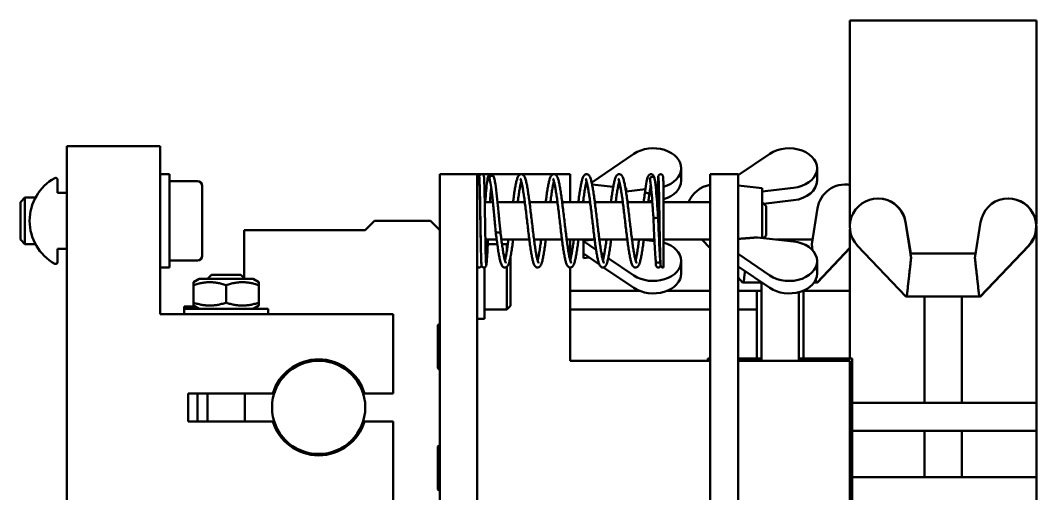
# Model space of a CAD drawing. Header units: millimetres. Extents: x -2685 to 3000, y -4484 to 2121.
# Drawn here: x 1449.9 to 1559.2, y 854.3 to 905.1 of the extents above; entities that cross this region are included whole.
import ezdxf

# ---------------------------------------------------------------- set-up
doc = ezdxf.new("R2010")
doc.units = ezdxf.units.MM
doc.header["$LTSCALE"] = 7.142857
doc.layers.add('Visible (ISO)', color=7, linetype='Continuous', lineweight=50)

msp = doc.modelspace()

# ---------------------------------------------------------------- linework, layer by layer
at = {"layer": 'Visible (ISO)'}
for p, q in [((1538.916, 883.251), (1538.916, 905.061)), ((1538.916, 905.061), (1558.916, 905.061)), ((1558.916, 883.251), (1558.916, 905.061)), ((1454.916, 891.561), (1454.916, 835.561)), ((1464.916, 891.561), (1454.916, 891.561)), ((1464.916, 873.561), (1464.916, 891.561)), ((1515.747, 890.755), (1511.209, 887.68)), ((1530.318, 890.755), (1526.916, 888.45)), ((1464.916, 888.561), (1465.916, 888.561)), ((1465.916, 888.561), (1465.916, 878.561)), ((1494.916, 888.561), (1498.916, 888.561)), ((1494.916, 888.561), (1494.916, 820.061)), ((1498.916, 888.561), (1498.916, 820.061)), ((1498.916, 888.561), (1508.916, 888.561)), ((1508.916, 888.561), (1508.916, 885.561)), ((1520.816, 887.874), (1520.816, 889.209)), ((1523.916, 888.561), (1523.916, 571.561)), ((1523.916, 888.561), (1526.916, 888.561)), ((1526.916, 888.561), (1526.916, 571.561)), ((1535.387, 887.874), (1535.387, 889.209)), ((1453.907, 886.561), (1453.907, 887.983)), ((1468.916, 887.811), (1465.916, 887.811)), ((1469.416, 887.311), (1469.416, 879.811)), ((1510.733, 887.516), (1510.593, 887.531)), ((1513.524, 887.213), (1511.256, 887.459)), ((1514.314, 887.127), (1514.022, 887.158)), ((1514.916, 887.061), (1514.831, 887.07)), ((1518.093, 887.079), (1518.288, 887.101)), ((1518.916, 878.567), (1518.916, 887.144)), ((1529.487, 887.061), (1526.916, 887.341)), ((1529.487, 886.719), (1532.859, 887.101)), ((1538.4, 887.461), (1538.43, 887.461)), ((1449.916, 885.57), (1450.407, 886.061)), ((1450.407, 886.061), (1450.407, 881.061)), ((1451.539, 886.061), (1450.407, 886.061)), ((1454.916, 886.561), (1453.907, 886.561)), ((1514.916, 886.54), (1514.916, 887.061)), ((1514.916, 886.719), (1516.976, 886.953)), ((1517.488, 887.011), (1517.596, 887.023)), ((1529.487, 881.739), (1529.487, 887.061)), ((1449.916, 881.552), (1449.916, 885.57)), ((1499.232, 885.561), (1499.238, 885.561)), ((1499.735, 885.561), (1500.615, 885.561)), ((1501.117, 885.561), (1504.035, 885.561)), ((1504.54, 885.561), (1507.539, 885.561)), ((1508.043, 885.561), (1511.043, 885.561)), ((1510.316, 885.561), (1510.316, 885.834)), ((1511.547, 885.561), (1514.547, 885.561)), ((1515.051, 885.561), (1517.719, 885.561)), ((1516.788, 885.596), (1516.479, 885.561)), ((1517.708, 885.701), (1517.3, 885.654)), ((1518.274, 885.765), (1518.205, 885.757)), ((1518.219, 885.561), (1518.452, 885.561)), ((1518.916, 885.561), (1523.916, 885.561)), ((1529.916, 885.132), (1529.487, 885.561)), ((1532.859, 885.766), (1529.646, 885.402)), ((1529.916, 885.132), (1529.916, 881.991)), ((1534.823, 881.079), (1535.437, 884.933)), ((1541.932, 885.961), (1541.902, 885.961)), ((1555.9, 885.961), (1555.93, 885.961)), ((1487.916, 883.561), (1486.916, 882.561)), ((1493.916, 883.561), (1487.916, 883.561)), ((1494.916, 882.561), (1493.916, 883.561)), ((1545.478, 879.579), (1544.864, 883.433)), ((1544.894, 883.433), (1545.432, 880.061)), ((1552.323, 879.579), (1552.937, 883.433)), ((1486.916, 882.561), (1473.916, 882.561)), ((1473.916, 882.561), (1473.916, 877.405)), ((1529.004, 881.793), (1532.859, 881.356)), ((1529.916, 881.991), (1529.646, 881.72)), ((1538.916, 868.811), (1538.916, 882.672)), ((1558.916, 864.061), (1558.916, 882.672)), ((1449.916, 881.552), (1450.407, 881.061)), ((1451.539, 881.061), (1450.407, 881.061)), ((1453.907, 880.561), (1454.916, 880.561)), ((1453.907, 879.139), (1453.907, 880.561)), ((1499.302, 881.561), (1499.307, 881.561)), ((1499.805, 881.561), (1501.016, 881.561)), ((1501.083, 881.061), (1500.068, 881.061)), ((1501.521, 881.561), (1504.52, 881.561)), ((1502.116, 881.061), (1501.588, 881.061)), ((1502.116, 881.061), (1502.116, 880.382)), ((1502.204, 880.973), (1502.116, 881.061)), ((1505.024, 881.561), (1508.024, 881.561)), ((1508.528, 881.561), (1511.528, 881.561)), ((1508.916, 881.561), (1508.916, 879.338)), ((1510.316, 881.464), (1510.316, 881.561)), ((1510.316, 881.383), (1510.316, 881.464)), ((1510.316, 880.048), (1510.316, 881.383)), ((1511.681, 880.457), (1510.316, 881.383)), ((1512.032, 881.561), (1515.031, 881.561)), ((1515.535, 881.561), (1517.937, 881.561)), ((1516.798, 881.525), (1517.945, 881.395)), ((1518.436, 881.561), (1518.522, 881.561)), ((1518.916, 881.561), (1523.916, 881.561)), ((1523.021, 881.561), (1523.916, 880.621)), ((1534.9, 881.561), (1531.05, 881.561)), ((1538.916, 880.653), (1535.4, 876.961)), ((1535.431, 876.961), (1538.916, 880.621)), ((1539.729, 880.892), (1544.901, 875.461)), ((1558.072, 880.892), (1552.9, 875.461)), ((1552.931, 875.461), (1558.102, 880.892)), ((1502.516, 874.461), (1502.516, 879.764)), ((1510.316, 879.561), (1510.316, 880.048)), ((1510.316, 880.048), (1512.033, 878.884)), ((1510.935, 879.628), (1510.316, 879.561)), ((1512.54, 879.876), (1512.251, 880.071)), ((1515.747, 877.703), (1512.989, 879.572)), ((1530.318, 877.703), (1526.916, 880.008)), ((1552.4, 880.061), (1545.416, 880.061)), ((1545.416, 880.061), (1545.416, 880.06)), ((1464.916, 878.561), (1465.916, 878.561)), ((1468.916, 879.311), (1465.916, 879.311)), ((1499.716, 878.571), (1499.716, 873.061)), ((1502.116, 878.641), (1502.116, 874.061)), ((1508.916, 878.562), (1508.916, 868.561)), ((1512.493, 878.572), (1515.747, 876.367)), ((1520.816, 879.248), (1520.816, 877.913)), ((1526.916, 878.673), (1530.318, 876.367)), ((1535.387, 879.248), (1535.387, 877.913)), ((1469.089, 877.332), (1468.489, 876.985)), ((1474.889, 877.332), (1469.089, 877.332)), ((1470.419, 877.761), (1469.989, 877.332)), ((1470.419, 877.761), (1473.56, 877.761)), ((1473.56, 877.761), (1473.989, 877.332)), ((1474.889, 877.332), (1475.489, 876.985)), ((1526.916, 877.471), (1527.401, 876.961)), ((1468.489, 876.673), (1468.489, 876.985)), ((1468.489, 874.791), (1468.489, 876.673)), ((1471.989, 874.791), (1471.989, 876.673)), ((1475.489, 876.985), (1475.489, 876.673)), ((1475.489, 874.791), (1475.489, 876.673)), ((1527.401, 876.961), (1527.516, 876.961)), ((1529.441, 876.961), (1527.516, 876.961)), ((1529.416, 868.561), (1529.416, 876.961)), ((1535.286, 876.961), (1535.072, 876.961)), ((1535.4, 876.961), (1535.286, 876.961)), ((1535.431, 876.961), (1535.4, 876.961)), ((1516.324, 876.061), (1508.916, 876.061)), ((1523.916, 876.061), (1519.308, 876.061)), ((1528.916, 876.061), (1526.916, 876.061)), ((1528.916, 874.061), (1528.916, 876.061)), ((1528.916, 876.061), (1529.416, 876.061)), ((1533.416, 868.561), (1533.416, 875.908)), ((1533.878, 876.061), (1533.916, 876.061)), ((1533.916, 876.061), (1533.916, 868.811)), ((1533.916, 876.061), (1538.916, 876.061)), ((1544.901, 875.461), (1545.016, 875.461)), ((1552.786, 875.461), (1545.016, 875.461)), ((1546.916, 864.061), (1546.916, 875.461)), ((1550.916, 864.061), (1550.916, 875.461)), ((1552.9, 875.461), (1552.786, 875.461)), ((1552.931, 875.461), (1552.9, 875.461)), ((1467.489, 874.361), (1468.692, 874.361)), ((1467.489, 874.132), (1467.489, 874.361)), ((1476.489, 874.132), (1467.489, 874.132)), ((1467.489, 874.132), (1467.489, 873.561)), ((1468.489, 874.478), (1468.489, 874.791)), ((1468.489, 874.478), (1468.489, 874.361)), ((1469.089, 874.132), (1468.489, 874.478)), ((1474.889, 874.132), (1475.489, 874.478)), ((1475.489, 874.791), (1475.489, 874.478)), ((1476.489, 874.132), (1476.489, 873.561)), ((1502.116, 874.061), (1499.716, 874.061)), ((1502.516, 874.461), (1502.116, 874.061)), ((1508.916, 874.061), (1523.916, 874.061)), ((1526.916, 874.061), (1528.916, 874.061)), ((1528.916, 868.811), (1528.916, 874.061)), ((1489.916, 873.561), (1464.916, 873.561)), ((1489.916, 865.061), (1489.916, 873.561)), ((1498.916, 873.061), (1499.716, 873.061)), ((1494.716, 872.361), (1494.916, 872.561)), ((1494.716, 872.361), (1494.716, 867.761)), ((1508.916, 868.561), (1523.916, 868.561)), ((1523.666, 868.561), (1523.666, 868.811)), ((1523.666, 868.811), (1523.916, 868.811)), ((1526.916, 868.811), (1528.916, 868.811)), ((1526.916, 868.561), (1538.916, 868.561)), ((1529.416, 868.811), (1528.916, 868.811)), ((1533.916, 868.811), (1533.416, 868.811)), ((1533.916, 868.811), (1538.916, 868.811)), ((1538.916, 868.811), (1539.166, 868.811)), ((1538.916, 868.561), (1538.916, 848.561)), ((1539.166, 864.061), (1539.166, 868.811)), ((1494.916, 867.561), (1494.716, 867.761)), ((1467.916, 865.061), (1476.989, 865.061)), ((1467.916, 862.061), (1467.916, 865.061)), ((1468.916, 865.061), (1468.916, 862.061)), ((1469.989, 862.061), (1469.989, 865.061)), ((1473.989, 862.061), (1473.989, 865.061)), ((1486.843, 865.061), (1489.916, 865.061)), ((1539.166, 864.061), (1539.166, 861.061)), ((1539.166, 864.061), (1558.916, 864.061)), ((1558.916, 864.061), (1558.916, 861.061)), ((1476.989, 862.061), (1467.916, 862.061)), ((1489.916, 862.061), (1486.843, 862.061)), ((1489.916, 853.561), (1489.916, 862.061)), ((1539.166, 861.061), (1539.166, 856.061)), ((1539.166, 861.061), (1558.916, 861.061)), ((1546.916, 856.061), (1546.916, 861.061)), ((1550.916, 856.061), (1550.916, 861.061)), ((1558.916, 861.061), (1558.916, 856.061)), ((1494.716, 859.361), (1494.916, 859.561)), ((1494.716, 854.761), (1494.716, 859.361)), ((1539.166, 856.061), (1539.166, 853.061)), ((1539.166, 856.061), (1558.916, 856.061)), ((1558.916, 856.061), (1558.916, 853.061)), ((1494.916, 854.561), (1494.716, 854.761))]:
    msp.add_line(p, q, dxfattribs=at)
msp.add_circle((1481.916, 863.561), 5, dxfattribs=at)
for centre, radius, start, end in [((1456.167, 883.561), 5.26, 119.09167, 240.90833), ((1453.707, 887.983), 0.2, 0, 119.09167), ((1468.916, 887.311), 0.5, 0, 90), ((1468.916, 879.811), 0.5, 270, 0), ((1453.707, 879.139), 0.2, 240.90833, 0), ((1481.916, 863.561), 5.15, 16.93353, 163.06647), ((1481.916, 863.561), 5.15, 196.93353, 343.06647)]:
    msp.add_arc(centre, radius, start, end, dxfattribs=at)
for centre, major_axis, ratio, start_param, end_param in [((1517.816, 889.209), (3, 0), 0.7115042, 5.0870746, 8.6149944), ((1532.387, 889.209), (3, 0), 0.7115042, 4.8704206, 8.6149944), ((1500.48, 888.158), (-0.227, -0.106), 0.9610848, 4.2916602, 6.199943), ((1500.48, 888.158), (0.227, 0.106), 0.9610848, 6.2028652, 7.4332528), ((1517.712, 888.054), (-0.235, -0.085), 0.9394826, 4.384619, 6.1470024), ((1517.712, 888.054), (0.235, 0.085), 0.9394826, 6.1497925, 7.5262117), ((1517.816, 889.209), (3, 0), 0.7115042, 4.8704206, 4.8752767), ((1517.816, 887.874), (3, 0), 0.7115042, 5.0878107, 6.2831853), ((1524.402, 884.461), (0, 3), 0.9998704, 0.1626076, 1.1953727), ((1532.387, 887.874), (3, 0), 0.7115042, 4.8704206, 6.2831853), ((1538.4, 884.461), (0, 3), 0.9998704, 6.1102349, 7.6959501), ((1538.43, 884.461), (0, 3), 0.9998704, 6.1205778, 6.2831853), ((1517.196, 886.704), (-0.247, 0.039), 0.657148, 0.0215409, 1.673326), ((1517.196, 886.704), (0.247, -0.039), 0.657148, 4.8149187, 6.3049086), ((1541.902, 882.961), (0, 3), 0.9998704, 4.8704206, 8.6149944), ((1555.9, 882.961), (0, 3), 0.9998704, 3.9513762, 7.6959501), ((1541.932, 882.961), (0, 3), 0.9998704, 4.8704206, 6.2831853), ((1555.93, 882.961), (0, 3), 0.9998704, 3.9513762, 6.2831853), ((1518.088, 883.857), (-0.248, -0.029), 0.0619009, 4.7051079, 6.2785261), ((1518.088, 883.857), (0.248, 0.029), 0.0619009, 6.2785274, 7.8467006), ((1501.168, 882.363), (-0.248, -0.03), 0.250442, 6.276756, 7.8236079), ((1501.168, 882.363), (0.248, 0.03), 0.250442, 4.6820152, 6.27674), ((1517.816, 879.248), (3, 0), 0.7115042, 3.9513762, 7.47856), ((1532.387, 879.248), (3, 0), 0.7115042, 3.9513762, 7.6959501), ((1556.424, 810.98), (-11.007, 69.082), 0.0018297, 0.0067081, 0.1179878), ((1499.667, 878.965), (0.227, -0.106), 0.9610848, 0.3549002, 1.0494031), ((1518.322, 879.295), (-0.242, -0.065), 0.8921057, 6.1355578, 7.6200593), ((1518.322, 879.295), (0.242, 0.065), 0.8921057, 4.4784667, 6.1342022), ((1517.816, 877.913), (3, 0), 0.7115042, 3.9513762, 6.2831853), ((1532.387, 877.913), (3, 0), 0.7115042, 3.9513762, 6.2831853)]:
    msp.add_ellipse(centre, major_axis=major_axis, ratio=ratio, start_param=start_param, end_param=end_param, dxfattribs=at)
for points, knots in [([(1498.916, 888.56), (1498.944, 888.557), (1498.972, 888.55), (1499.021, 888.527), (1499.044, 888.511), (1499.079, 888.478), (1499.093, 888.461), (1499.113, 888.431), (1499.119, 888.418), (1499.129, 888.395), (1499.132, 888.386), (1499.139, 888.363), (1499.141, 888.353), (1499.148, 888.316), (1499.151, 888.295), (1499.161, 888.186), (1499.168, 888.064), (1499.185, 887.654), (1499.194, 887.318), (1499.213, 886.555), (1499.221, 886.131), (1499.238, 885.222), (1499.247, 884.726), (1499.264, 883.725), (1499.273, 883.207), (1499.282, 882.656), (1499.283, 882.601), (1499.284, 882.519), (1499.285, 882.492), (1499.287, 882.384), (1499.288, 882.303), (1499.294, 881.981), (1499.298, 881.744), (1499.311, 881.056), (1499.32, 880.626), (1499.337, 879.899), (1499.345, 879.591), (1499.362, 879.129), (1499.371, 878.964), (1499.38, 878.886), (1499.381, 878.877), (1499.381, 878.877)], [0, 0, 0, 0, 0.0089109, 0.0089109, 0.0175675, 0.0175675, 0.0258265, 0.0258265, 0.0331462, 0.0331462, 0.0414979, 0.0414979, 0.0560442, 0.0560442, 0.0967845, 0.0967845, 0.2197412, 0.2197412, 0.3900808, 0.3900808, 0.5425066, 0.5425066, 0.6942991, 0.6942991, 0.8458284, 0.8458284, 0.8625586, 0.8625586, 0.8709323, 0.8709323, 0.8960613, 0.8960613, 0.9716621, 0.9716621, 1.1249063, 1.1249063, 1.2758505, 1.2758505, 1.426063, 1.426063, 1.4578538, 1.4578538, 1.4578538, 1.4578538]), ([(1499.144, 888.338), (1499.145, 888.348), (1499.148, 888.358), (1499.155, 888.384), (1499.16, 888.402), (1499.18, 888.439), (1499.188, 888.452), (1499.21, 888.48), (1499.225, 888.495), (1499.261, 888.523), (1499.281, 888.535), (1499.328, 888.553), (1499.355, 888.559), (1499.41, 888.562), (1499.438, 888.559), (1499.49, 888.544), (1499.515, 888.532), (1499.558, 888.503), (1499.577, 888.485), (1499.603, 888.452), (1499.613, 888.436), (1499.626, 888.411), (1499.63, 888.4), (1499.638, 888.379), (1499.64, 888.369), (1499.647, 888.342), (1499.649, 888.329), (1499.657, 888.275), (1499.661, 888.229), (1499.671, 888.073), (1499.677, 887.945), (1499.692, 887.535), (1499.701, 887.203), (1499.718, 886.442), (1499.727, 886.009), (1499.744, 885.087), (1499.753, 884.587), (1499.77, 883.583), (1499.778, 883.065), (1499.788, 882.511), (1499.789, 882.452), (1499.79, 882.392)], [1.32465071, 1.32465071, 1.32465071, 1.32465071, 1.33948716, 1.33948716, 1.35419601, 1.35419601, 1.36065275, 1.36065275, 1.36812349, 1.36812349, 1.37576212, 1.37576212, 1.38424889, 1.38424889, 1.39293802, 1.39293802, 1.40162894, 1.40162894, 1.41017987, 1.41017987, 1.41789672, 1.41789672, 1.42532926, 1.42532926, 1.43598191, 1.43598191, 1.45905791, 1.45905791, 1.52825633, 1.52825633, 1.63253978, 1.63253978, 1.79264942, 1.79264942, 1.94511817, 1.94511817, 2.09686887, 2.09686887, 2.2483829, 2.2483829, 2.26683156, 2.26683156, 2.26683156, 2.26683156]), ([(1499.294, 882.335), (1499.285, 882.832), (1499.276, 883.357), (1499.259, 884.373), (1499.25, 884.877), (1499.233, 885.811), (1499.225, 886.253), (1499.208, 887.02), (1499.199, 887.354), (1499.182, 887.874), (1499.173, 888.067), (1499.162, 888.214), (1499.158, 888.246), (1499.158, 888.246)], [0, 0, 0, 0, 0.15420045, 0.15420045, 0.30554281, 0.30554281, 0.45684444, 0.45684444, 0.6079281, 0.6079281, 0.75839753, 0.75839753, 0.82036489, 0.82036489, 0.82036489, 0.82036489]), ([(1499.786, 885.561), (1499.803, 885.784), (1499.819, 885.999), (1499.87, 886.626), (1499.904, 887.01), (1499.973, 887.645), (1500.008, 887.901), (1500.065, 888.186), (1500.084, 888.265), (1500.131, 888.38), (1500.148, 888.422), (1500.214, 888.492), (1500.239, 888.512), (1500.292, 888.541), (1500.317, 888.55), (1500.388, 888.565), (1500.436, 888.562), (1500.516, 888.538), (1500.548, 888.519), (1500.6, 888.477), (1500.619, 888.454), (1500.658, 888.398), (1500.672, 888.368), (1500.697, 888.305), (1500.708, 888.272), (1500.718, 888.236)], [0.08202196, 0.08202196, 0.08202196, 0.08202196, 0.15517564, 0.15517564, 0.30792836, 0.30792836, 0.46233627, 0.46233627, 0.54639493, 0.54639493, 0.59487355, 0.59487355, 0.61394465, 0.61394465, 0.62686812, 0.62686812, 0.64799451, 0.64799451, 0.66712389, 0.66712389, 0.68913968, 0.68913968, 0.72462374, 0.72462374, 0.76210716, 0.76210716, 0.76210716, 0.76210716]), ([(1500.239, 888.091), (1500.229, 888.13), (1500.219, 888.156), (1500.218, 888.156), (1500.218, 888.156), (1500.218, 888.156)], [0, 0, 0, 0, 0.055883749, 0.055883749, 0.056682329, 0.056682329, 0.056682329, 0.056682329]), ([(1500.714, 888.245), (1500.76, 888.121), (1500.798, 887.962), (1500.895, 887.448), (1500.954, 887.028), (1501.06, 886.128), (1501.108, 885.659), (1501.204, 884.684), (1501.252, 884.167), (1501.338, 883.232), (1501.377, 882.804), (1501.416, 882.393)], [0, 0, 0, 0, 0.12241685, 0.12241685, 0.31017051, 0.31017051, 0.46742557, 0.46742557, 0.62149276, 0.62149276, 0.74923484, 0.74923484, 0.74923484, 0.74923484]), ([(1502.768, 885.561), (1502.792, 885.75), (1502.817, 885.932), (1502.872, 886.328), (1502.902, 886.537), (1502.963, 886.93), (1502.994, 887.113), (1503.057, 887.451), (1503.089, 887.605), (1503.154, 887.884), (1503.189, 888.007), (1503.267, 888.235), (1503.307, 888.332), (1503.404, 888.449), (1503.429, 888.475), (1503.497, 888.523), (1503.539, 888.544), (1503.656, 888.569), (1503.733, 888.557), (1503.855, 888.501), (1503.897, 888.459), (1503.975, 888.362), (1504.005, 888.304), (1504.061, 888.176), (1504.086, 888.108), (1504.148, 887.905), (1504.185, 887.757), (1504.254, 887.434), (1504.287, 887.264), (1504.35, 886.896), (1504.381, 886.7), (1504.443, 886.284), (1504.473, 886.064), (1504.534, 885.607), (1504.564, 885.37), (1504.625, 884.883), (1504.655, 884.633), (1504.715, 884.128), (1504.745, 883.872), (1504.805, 883.362), (1504.835, 883.107), (1504.895, 882.604), (1504.924, 882.356), (1504.984, 881.873), (1505.014, 881.639), (1505.073, 881.19), (1505.103, 880.976), (1505.161, 880.573), (1505.191, 880.384), (1505.249, 880.038), (1505.278, 879.88), (1505.334, 879.602), (1505.362, 879.48), (1505.414, 879.28), (1505.439, 879.199), (1505.482, 879.085), (1505.501, 879.047), (1505.516, 879.022), (1505.519, 879.019), (1505.519, 879.019)], [3.3138744, 3.3138744, 3.3138744, 3.3138744, 3.4441277, 3.4441277, 3.6068993, 3.6068993, 3.7709729, 3.7709729, 3.937805, 3.937805, 4.1119417, 4.1119417, 4.3147611, 4.3147611, 4.3747444, 4.3747444, 4.4328417, 4.4328417, 4.5119471, 4.5119471, 4.6034187, 4.6034187, 4.7285556, 4.7285556, 4.8464111, 4.8464111, 5.0375312, 5.0375312, 5.2080804, 5.2080804, 5.373558, 5.373558, 5.5370033, 5.5370033, 5.6994353, 5.6994353, 5.8612752, 5.8612752, 6.0227119, 6.0227119, 6.1838216, 6.1838216, 6.3446074, 6.3446074, 6.505003, 6.505003, 6.6648418, 6.6648418, 6.8237696, 6.8237696, 6.9810174, 6.9810174, 7.1347836, 7.1347836, 7.2804754, 7.2804754, 7.4065441, 7.4065441, 7.4583625, 7.4583625, 7.4583625, 7.4583625]), ([(1506.272, 885.561), (1506.289, 885.691), (1506.305, 885.818), (1506.353, 886.167), (1506.383, 886.382), (1506.444, 886.787), (1506.475, 886.977), (1506.537, 887.329), (1506.568, 887.491), (1506.633, 887.785), (1506.666, 887.915), (1506.74, 888.153), (1506.778, 888.255), (1506.862, 888.397), (1506.897, 888.447), (1506.992, 888.518), (1507.035, 888.541), (1507.154, 888.569), (1507.232, 888.559), (1507.355, 888.503), (1507.398, 888.462), (1507.475, 888.368), (1507.505, 888.312), (1507.561, 888.187), (1507.586, 888.118), (1507.649, 887.916), (1507.686, 887.768), (1507.756, 887.446), (1507.788, 887.276), (1507.852, 886.909), (1507.883, 886.714), (1507.944, 886.299), (1507.975, 886.08), (1508.036, 885.624), (1508.066, 885.387), (1508.126, 884.9), (1508.156, 884.651), (1508.217, 884.146), (1508.247, 883.89), (1508.307, 883.379), (1508.337, 883.124), (1508.396, 882.621), (1508.426, 882.373), (1508.486, 881.89), (1508.515, 881.655), (1508.575, 881.206), (1508.604, 880.991), (1508.663, 880.586), (1508.692, 880.397), (1508.751, 880.049), (1508.779, 879.891), (1508.836, 879.611), (1508.864, 879.488), (1508.916, 879.286), (1508.941, 879.204), (1508.984, 879.088), (1509.003, 879.049), (1509.019, 879.023), (1509.023, 879.019), (1509.023, 879.019)], [9.5970602, 9.5970602, 9.5970602, 9.5970602, 9.6868894, 9.6868894, 9.8494446, 9.8494446, 10.0131081, 10.0131081, 10.1790204, 10.1790204, 10.3505088, 10.3505088, 10.5413651, 10.5413651, 10.6522066, 10.6522066, 10.7138313, 10.7138313, 10.7934775, 10.7934775, 10.8839441, 10.8839441, 11.0048076, 11.0048076, 11.1243382, 11.1243382, 11.316634, 11.316634, 11.4873815, 11.4873815, 11.6529288, 11.6529288, 11.8164061, 11.8164061, 11.9788555, 11.9788555, 12.1407065, 12.1407065, 12.3021514, 12.3021514, 12.4632684, 12.4632684, 12.6240622, 12.6240622, 12.7844683, 12.7844683, 12.944323, 12.944323, 13.1032783, 13.1032783, 13.2605796, 13.2605796, 13.4144623, 13.4144623, 13.560435, 13.560435, 13.6871672, 13.6871672, 13.7415479, 13.7415479, 13.7415479, 13.7415479]), ([(1509.776, 885.561), (1509.792, 885.689), (1509.809, 885.814), (1509.855, 886.161), (1509.886, 886.376), (1509.947, 886.781), (1509.978, 886.972), (1510.04, 887.325), (1510.071, 887.487), (1510.136, 887.781), (1510.169, 887.912), (1510.242, 888.15), (1510.281, 888.252), (1510.365, 888.395), (1510.4, 888.445), (1510.494, 888.517), (1510.538, 888.541), (1510.657, 888.569), (1510.735, 888.559), (1510.858, 888.503), (1510.901, 888.462), (1510.978, 888.368), (1511.008, 888.312), (1511.064, 888.188), (1511.089, 888.119), (1511.153, 887.917), (1511.19, 887.769), (1511.259, 887.447), (1511.292, 887.277), (1511.355, 886.911), (1511.386, 886.715), (1511.448, 886.3), (1511.478, 886.081), (1511.539, 885.625), (1511.569, 885.388), (1511.63, 884.902), (1511.66, 884.652), (1511.72, 884.147), (1511.75, 883.892), (1511.81, 883.381), (1511.84, 883.126), (1511.9, 882.623), (1511.93, 882.374), (1511.989, 881.891), (1512.019, 881.657), (1512.078, 881.207), (1512.108, 880.992), (1512.167, 880.587), (1512.196, 880.398), (1512.254, 880.05), (1512.283, 879.892), (1512.339, 879.612), (1512.367, 879.489), (1512.42, 879.287), (1512.445, 879.205), (1512.488, 879.089), (1512.507, 879.05), (1512.523, 879.023), (1512.527, 879.019), (1512.527, 879.019)], [15.8802455, 15.8802455, 15.8802455, 15.8802455, 15.9685384, 15.9685384, 16.131086, 16.131086, 16.2947352, 16.2947352, 16.4606165, 16.4606165, 16.6320191, 16.6320191, 16.8225169, 16.8225169, 16.9347968, 16.9347968, 16.9968113, 16.9968113, 17.0765107, 17.0765107, 17.1668871, 17.1668871, 17.2873681, 17.2873681, 17.4070435, 17.4070435, 17.5994495, 17.5994495, 17.7702153, 17.7702153, 17.9357689, 17.9357689, 18.0992492, 18.0992492, 18.2617002, 18.2617002, 18.4235521, 18.4235521, 18.5849978, 18.5849978, 18.7461154, 18.7461154, 18.90691, 18.90691, 19.067317, 19.067317, 19.2271731, 19.2271731, 19.3861309, 19.3861309, 19.543437, 19.543437, 19.6973301, 19.6973301, 19.8433279, 19.8433279, 19.9701196, 19.9701196, 20.0247332, 20.0247332, 20.0247332, 20.0247332]), ([(1513.279, 885.561), (1513.296, 885.689), (1513.312, 885.814), (1513.359, 886.161), (1513.39, 886.375), (1513.451, 886.781), (1513.481, 886.971), (1513.544, 887.324), (1513.575, 887.486), (1513.64, 887.78), (1513.673, 887.911), (1513.746, 888.15), (1513.785, 888.252), (1513.868, 888.394), (1513.903, 888.445), (1513.998, 888.517), (1514.042, 888.541), (1514.161, 888.569), (1514.239, 888.559), (1514.362, 888.503), (1514.405, 888.462), (1514.482, 888.368), (1514.512, 888.312), (1514.568, 888.188), (1514.593, 888.119), (1514.656, 887.917), (1514.694, 887.769), (1514.763, 887.447), (1514.795, 887.277), (1514.859, 886.911), (1514.89, 886.715), (1514.952, 886.3), (1514.982, 886.081), (1515.043, 885.625), (1515.073, 885.388), (1515.134, 884.902), (1515.164, 884.652), (1515.224, 884.148), (1515.254, 883.892), (1515.314, 883.381), (1515.344, 883.126), (1515.404, 882.623), (1515.433, 882.374), (1515.493, 881.892), (1515.523, 881.657), (1515.582, 881.207), (1515.612, 880.992), (1515.67, 880.588), (1515.7, 880.398), (1515.758, 880.05), (1515.787, 879.892), (1515.843, 879.612), (1515.871, 879.489), (1515.924, 879.287), (1515.949, 879.205), (1515.992, 879.089), (1516.011, 879.05), (1516.027, 879.023), (1516.03, 879.019), (1516.03, 879.019)], [22.1634308, 22.1634308, 22.1634308, 22.1634308, 22.2515839, 22.2515839, 22.4141308, 22.4141308, 22.5777787, 22.5777787, 22.7436572, 22.7436572, 22.915052, 22.915052, 23.1055175, 23.1055175, 23.2179242, 23.2179242, 23.2799768, 23.2799768, 23.3596814, 23.3596814, 23.4500491, 23.4500491, 23.5704935, 23.5704935, 23.6901827, 23.6901827, 23.8825994, 23.8825994, 24.0533668, 24.0533668, 24.2189211, 24.2189211, 24.3824017, 24.3824017, 24.5448528, 24.5448528, 24.7067048, 24.7067048, 24.8681506, 24.8681506, 25.0292682, 25.0292682, 25.1900629, 25.1900629, 25.35047, 25.35047, 25.5103263, 25.5103263, 25.6692843, 25.6692843, 25.8265909, 25.8265909, 25.9804849, 25.9804849, 26.1264852, 26.1264852, 26.2532826, 26.2532826, 26.3079185, 26.3079185, 26.3079185, 26.3079185]), ([(1516.949, 886.739), (1516.997, 887.134), (1517.046, 887.475), (1517.146, 888.006), (1517.189, 888.193), (1517.283, 888.382), (1517.307, 888.425), (1517.375, 888.492), (1517.406, 888.517), (1517.478, 888.549), (1517.514, 888.559), (1517.607, 888.564), (1517.664, 888.549), (1517.748, 888.504), (1517.778, 888.477), (1517.837, 888.409), (1517.859, 888.369), (1517.908, 888.267), (1517.93, 888.202), (1517.952, 888.125)], [0, 0, 0, 0, 0.15830406, 0.15830406, 0.31638764, 0.31638764, 0.36380872, 0.36380872, 0.39081074, 0.39081074, 0.41105193, 0.41105193, 0.44145561, 0.44145561, 0.47035216, 0.47035216, 0.51552406, 0.51552406, 0.58024703, 0.58024703, 0.58024703, 0.58024703]), ([(1518.27, 885.561), (1518.27, 885.571), (1518.27, 885.581), (1518.279, 886.047), (1518.288, 886.474), (1518.305, 887.207), (1518.313, 887.522), (1518.33, 888.002), (1518.339, 888.169), (1518.351, 888.296), (1518.354, 888.317), (1518.361, 888.355), (1518.364, 888.366), (1518.372, 888.392), (1518.376, 888.404), (1518.388, 888.428), (1518.394, 888.439), (1518.413, 888.467), (1518.427, 888.484), (1518.461, 888.513), (1518.481, 888.527), (1518.526, 888.548), (1518.552, 888.556), (1518.605, 888.563), (1518.633, 888.562), (1518.687, 888.55), (1518.713, 888.54), (1518.759, 888.513), (1518.779, 888.496), (1518.81, 888.463), (1518.821, 888.446), (1518.836, 888.418), (1518.842, 888.407), (1518.85, 888.385), (1518.853, 888.375), (1518.859, 888.35), (1518.861, 888.339), (1518.869, 888.292), (1518.872, 888.258), (1518.886, 888.072), (1518.896, 887.831), (1518.909, 887.391), (1518.913, 887.272), (1518.916, 887.144)], [0.60346849, 0.60346849, 0.60346849, 0.60346849, 0.60665724, 0.60665724, 0.75818026, 0.75818026, 0.90995038, 0.90995038, 1.06250783, 1.06250783, 1.1034786, 1.1034786, 1.11886231, 1.11886231, 1.1277932, 1.1277932, 1.13394156, 1.13394156, 1.14182176, 1.14182176, 1.14946232, 1.14946232, 1.15779817, 1.15779817, 1.1664758, 1.1664758, 1.17516946, 1.17516946, 1.18378945, 1.18378945, 1.19175175, 1.19175175, 1.19938339, 1.19938339, 1.2089502, 1.2089502, 1.22825919, 1.22825919, 1.28610399, 1.28610399, 1.46229464, 1.46229464, 1.52052204, 1.52052204, 1.52052204, 1.52052204]), ([(1518.916, 878.567), (1518.888, 878.561), (1518.859, 878.56), (1518.804, 878.566), (1518.777, 878.574), (1518.729, 878.598), (1518.707, 878.614), (1518.672, 878.647), (1518.658, 878.665), (1518.64, 878.694), (1518.634, 878.706), (1518.624, 878.729), (1518.621, 878.738), (1518.614, 878.761), (1518.612, 878.772), (1518.605, 878.81), (1518.602, 878.834), (1518.591, 878.954), (1518.584, 879.095), (1518.567, 879.54), (1518.557, 879.881), (1518.539, 880.653), (1518.53, 881.084), (1518.513, 882.002), (1518.505, 882.501), (1518.488, 883.504), (1518.479, 884.022), (1518.462, 885.011), (1518.453, 885.494), (1518.436, 886.368), (1518.428, 886.768), (1518.411, 887.437), (1518.402, 887.714), (1518.39, 888.008), (1518.386, 888.087), (1518.379, 888.189), (1518.376, 888.223), (1518.373, 888.243), (1518.372, 888.246), (1518.372, 888.246)], [0, 0, 0, 0, 0.0089254, 0.0089254, 0.0176065, 0.0176065, 0.0262694, 0.0262694, 0.0344822, 0.0344822, 0.0417806, 0.0417806, 0.0502918, 0.0502918, 0.065425, 0.065425, 0.1093418, 0.1093418, 0.2420798, 0.2420798, 0.4091022, 0.4091022, 0.5614288, 0.5614288, 0.7131939, 0.7131939, 0.8647115, 0.8647115, 1.0160896, 1.0160896, 1.1673141, 1.1673141, 1.3182243, 1.3182243, 1.3922333, 1.3922333, 1.4486375, 1.4486375, 1.4662533, 1.4662533, 1.4662533, 1.4662533]), ([(1500.92, 882.334), (1500.872, 882.835), (1500.824, 883.364), (1500.729, 884.386), (1500.682, 884.892), (1500.589, 885.826), (1500.542, 886.266), (1500.449, 887.023), (1500.402, 887.351), (1500.318, 887.819), (1500.277, 887.985), (1500.246, 888.071)], [0, 0, 0, 0, 0.15596703, 0.15596703, 0.30871338, 0.30871338, 0.46079274, 0.46079274, 0.61169626, 0.61169626, 0.74312449, 0.74312449, 0.74312449, 0.74312449]), ([(1500.425, 887.177), (1500.402, 886.96), (1500.38, 886.714), (1500.334, 886.175), (1500.31, 885.876), (1500.287, 885.561)], [0.4595792, 0.4595792, 0.4595792, 0.4595792, 0.56105803, 0.56105803, 0.66500315, 0.66500315, 0.66500315, 0.66500315]), ([(1503.272, 885.561), (1503.277, 885.6), (1503.283, 885.639), (1503.317, 885.902), (1503.347, 886.118), (1503.406, 886.523), (1503.435, 886.713), (1503.493, 887.062), (1503.522, 887.221), (1503.578, 887.503), (1503.606, 887.626), (1503.64, 887.758), (1503.647, 887.784), (1503.654, 887.808)], [3.3287717, 3.3287717, 3.3287717, 3.3287717, 3.35615826, 3.35615826, 3.51602798, 3.51602798, 3.6750091, 3.6750091, 3.83236034, 3.83236034, 3.98635148, 3.98635148, 4.02578584, 4.02578584, 4.02578584, 4.02578584]), ([(1503.541, 888.104), (1503.54, 888.104), (1503.554, 888.085), (1503.584, 888.02), (1503.602, 887.976), (1503.642, 887.853), (1503.666, 887.769), (1503.716, 887.564), (1503.743, 887.44), (1503.798, 887.157), (1503.826, 886.997), (1503.883, 886.645), (1503.913, 886.454), (1503.971, 886.045), (1504.001, 885.828), (1504.06, 885.376), (1504.089, 885.14), (1504.149, 884.655), (1504.178, 884.406), (1504.238, 883.902), (1504.268, 883.647), (1504.328, 883.137), (1504.358, 882.882), (1504.418, 882.38), (1504.448, 882.133), (1504.508, 881.651), (1504.538, 881.417), (1504.599, 880.967), (1504.629, 880.752), (1504.691, 880.346), (1504.721, 880.156), (1504.783, 879.802), (1504.815, 879.64), (1504.879, 879.345), (1504.913, 879.214), (1504.986, 878.975), (1505.024, 878.873), (1505.107, 878.73), (1505.143, 878.678), (1505.238, 878.606), (1505.281, 878.582), (1505.401, 878.554), (1505.479, 878.564), (1505.603, 878.619), (1505.645, 878.66), (1505.722, 878.754), (1505.752, 878.809), (1505.808, 878.933), (1505.833, 879.002), (1505.897, 879.205), (1505.934, 879.352), (1506.004, 879.674), (1506.036, 879.844), (1506.099, 880.211), (1506.13, 880.406), (1506.192, 880.821), (1506.223, 881.04), (1506.266, 881.365), (1506.279, 881.462), (1506.291, 881.561)], [4.5981807, 4.5981807, 4.5981807, 4.5981807, 4.7124519, 4.7124519, 4.82245, 4.82245, 4.9568629, 4.9568629, 5.1051055, 5.1051055, 5.2597586, 5.2597586, 5.4173786, 5.4173786, 5.5764897, 5.5764897, 5.7364321, 5.7364321, 5.8968949, 5.8968949, 6.0577318, 6.0577318, 6.2188881, 6.2188881, 6.380377, 6.380377, 6.5422867, 6.5422867, 6.7048269, 6.7048269, 6.8684626, 6.8684626, 7.0343143, 7.0343143, 7.2056356, 7.2056356, 7.395795, 7.395795, 7.5093749, 7.5093749, 7.5718162, 7.5718162, 7.6515724, 7.6515724, 7.741854, 7.741854, 7.8619335, 7.8619335, 7.9817598, 7.9817598, 8.1742825, 8.1742825, 8.3450675, 8.3450675, 8.5106278, 8.5106278, 8.6741112, 8.6741112, 8.7426684, 8.7426684, 8.7426684, 8.7426684]), ([(1506.776, 885.561), (1506.782, 885.604), (1506.787, 885.647), (1506.823, 885.914), (1506.852, 886.129), (1506.911, 886.534), (1506.94, 886.723), (1506.998, 887.071), (1507.027, 887.23), (1507.084, 887.51), (1507.111, 887.633), (1507.145, 887.761), (1507.151, 887.785), (1507.158, 887.808)], [9.61195704, 9.61195704, 9.61195704, 9.61195704, 9.64218491, 9.64218491, 9.80204259, 9.80204259, 9.96100297, 9.96100297, 10.11831411, 10.11831411, 10.27221813, 10.27221813, 10.3089732, 10.3089732, 10.3089732, 10.3089732]), ([(1507.044, 888.104), (1507.044, 888.104), (1507.058, 888.085), (1507.088, 888.02), (1507.106, 887.975), (1507.146, 887.851), (1507.17, 887.767), (1507.22, 887.562), (1507.247, 887.437), (1507.302, 887.154), (1507.33, 886.993), (1507.388, 886.641), (1507.417, 886.449), (1507.475, 886.041), (1507.505, 885.824), (1507.564, 885.37), (1507.594, 885.134), (1507.653, 884.649), (1507.683, 884.4), (1507.743, 883.896), (1507.772, 883.641), (1507.832, 883.131), (1507.862, 882.877), (1507.922, 882.375), (1507.952, 882.127), (1508.013, 881.646), (1508.043, 881.412), (1508.103, 880.962), (1508.134, 880.748), (1508.195, 880.342), (1508.226, 880.152), (1508.288, 879.799), (1508.319, 879.637), (1508.384, 879.342), (1508.417, 879.211), (1508.49, 878.973), (1508.529, 878.871), (1508.612, 878.728), (1508.648, 878.677), (1508.742, 878.605), (1508.786, 878.581), (1508.905, 878.554), (1508.983, 878.564), (1509.107, 878.619), (1509.149, 878.661), (1509.226, 878.754), (1509.256, 878.81), (1509.312, 878.934), (1509.337, 879.003), (1509.401, 879.205), (1509.438, 879.353), (1509.508, 879.675), (1509.54, 879.845), (1509.603, 880.212), (1509.634, 880.407), (1509.696, 880.822), (1509.726, 881.041), (1509.77, 881.365), (1509.782, 881.463), (1509.795, 881.561)], [10.881366, 10.881366, 10.881366, 10.881366, 10.9963353, 10.9963353, 11.1065424, 11.1065424, 11.2410949, 11.2410949, 11.3894053, 11.3894053, 11.5440891, 11.5440891, 11.701724, 11.701724, 11.8608429, 11.8608429, 12.02079, 12.02079, 12.1812559, 12.1812559, 12.3420952, 12.3420952, 12.5032538, 12.5032538, 12.6647454, 12.6647454, 12.8266587, 12.8266587, 12.9892048, 12.9892048, 13.1528514, 13.1528514, 13.3187269, 13.3187269, 13.4901136, 13.4901136, 13.6805451, 13.6805451, 13.7930845, 13.7930845, 13.8551779, 13.8551779, 13.9348879, 13.9348879, 14.0252464, 14.0252464, 14.1456518, 14.1456518, 14.2653558, 14.2653558, 14.4577837, 14.4577837, 14.628553, 14.628553, 14.7941079, 14.7941079, 14.9575888, 14.9575888, 15.0258537, 15.0258537, 15.0258537, 15.0258537]), ([(1510.28, 885.561), (1510.286, 885.605), (1510.291, 885.648), (1510.326, 885.915), (1510.356, 886.13), (1510.415, 886.535), (1510.444, 886.724), (1510.502, 887.072), (1510.531, 887.23), (1510.587, 887.511), (1510.615, 887.633), (1510.649, 887.762), (1510.655, 887.785), (1510.661, 887.808)], [15.89514235, 15.89514235, 15.89514235, 15.89514235, 15.92565769, 15.92565769, 16.08551415, 16.08551415, 16.24447242, 16.24447242, 16.40177947, 16.40177947, 16.55567461, 16.55567461, 16.59215872, 16.59215872, 16.59215872, 16.59215872]), ([(1510.548, 888.104), (1510.548, 888.104), (1510.562, 888.085), (1510.592, 888.02), (1510.61, 887.974), (1510.65, 887.851), (1510.674, 887.767), (1510.724, 887.561), (1510.751, 887.437), (1510.806, 887.153), (1510.834, 886.993), (1510.892, 886.641), (1510.921, 886.449), (1510.979, 886.04), (1511.009, 885.823), (1511.068, 885.37), (1511.097, 885.134), (1511.157, 884.649), (1511.187, 884.4), (1511.246, 883.896), (1511.276, 883.641), (1511.336, 883.131), (1511.366, 882.876), (1511.426, 882.374), (1511.456, 882.127), (1511.516, 881.645), (1511.547, 881.411), (1511.607, 880.962), (1511.638, 880.747), (1511.699, 880.342), (1511.729, 880.151), (1511.792, 879.798), (1511.823, 879.636), (1511.888, 879.342), (1511.921, 879.211), (1511.994, 878.973), (1512.033, 878.871), (1512.116, 878.728), (1512.151, 878.677), (1512.246, 878.605), (1512.29, 878.581), (1512.409, 878.554), (1512.487, 878.564), (1512.61, 878.619), (1512.653, 878.661), (1512.73, 878.754), (1512.76, 878.81), (1512.816, 878.934), (1512.841, 879.003), (1512.905, 879.205), (1512.942, 879.353), (1513.011, 879.675), (1513.044, 879.845), (1513.107, 880.212), (1513.138, 880.408), (1513.2, 880.822), (1513.23, 881.041), (1513.273, 881.365), (1513.286, 881.463), (1513.299, 881.561)], [17.1645513, 17.1645513, 17.1645513, 17.1645513, 17.279591, 17.279591, 17.3898192, 17.3898192, 17.5243857, 17.5243857, 17.6727028, 17.6727028, 17.8273898, 17.8273898, 17.9850261, 17.9850261, 18.1441459, 18.1441459, 18.3040934, 18.3040934, 18.4645596, 18.4645596, 18.6253992, 18.6253992, 18.786558, 18.786558, 18.9480499, 18.9480499, 19.1099636, 19.1099636, 19.2725103, 19.2725103, 19.436158, 19.436158, 19.6020359, 19.6020359, 19.7734292, 19.7734292, 19.9638883, 19.9638883, 20.07632, 20.07632, 20.1383803, 20.1383803, 20.2180858, 20.2180858, 20.3084518, 20.3084518, 20.4288889, 20.4288889, 20.5485809, 20.5485809, 20.7409996, 20.7409996, 20.9117675, 20.9117675, 21.0773218, 21.0773218, 21.2408025, 21.2408025, 21.309039, 21.309039, 21.309039, 21.309039]), ([(1513.784, 885.561), (1513.789, 885.605), (1513.795, 885.648), (1513.83, 885.915), (1513.86, 886.13), (1513.919, 886.535), (1513.948, 886.724), (1514.006, 887.072), (1514.035, 887.23), (1514.091, 887.511), (1514.119, 887.633), (1514.152, 887.762), (1514.159, 887.785), (1514.165, 887.808)], [22.17832766, 22.17832766, 22.17832766, 22.17832766, 22.20887088, 22.20887088, 22.36872723, 22.36872723, 22.52768529, 22.52768529, 22.68499195, 22.68499195, 22.83888622, 22.83888622, 22.87534405, 22.87534405, 22.87534405, 22.87534405]), ([(1514.052, 888.104), (1514.051, 888.104), (1514.065, 888.085), (1514.096, 888.02), (1514.113, 887.974), (1514.154, 887.851), (1514.178, 887.767), (1514.228, 887.561), (1514.255, 887.437), (1514.31, 887.153), (1514.338, 886.993), (1514.395, 886.641), (1514.425, 886.449), (1514.483, 886.04), (1514.512, 885.823), (1514.572, 885.37), (1514.601, 885.134), (1514.661, 884.649), (1514.69, 884.4), (1514.75, 883.896), (1514.78, 883.641), (1514.84, 883.131), (1514.87, 882.876), (1514.93, 882.374), (1514.96, 882.127), (1515.02, 881.645), (1515.05, 881.411), (1515.111, 880.962), (1515.141, 880.747), (1515.203, 880.342), (1515.233, 880.151), (1515.295, 879.798), (1515.327, 879.636), (1515.392, 879.342), (1515.425, 879.211), (1515.498, 878.973), (1515.536, 878.871), (1515.62, 878.728), (1515.655, 878.677), (1515.75, 878.605), (1515.793, 878.581), (1515.913, 878.554), (1515.991, 878.564), (1516.114, 878.619), (1516.157, 878.661), (1516.234, 878.754), (1516.264, 878.81), (1516.32, 878.934), (1516.345, 879.003), (1516.408, 879.205), (1516.445, 879.353), (1516.515, 879.675), (1516.547, 879.845), (1516.611, 880.212), (1516.642, 880.408), (1516.703, 880.822), (1516.734, 881.041), (1516.777, 881.365), (1516.79, 881.463), (1516.803, 881.561)], [23.4477366, 23.4477366, 23.4477366, 23.4477366, 23.5627831, 23.5627831, 23.6730133, 23.6730133, 23.8075812, 23.8075812, 23.955899, 23.955899, 24.1105862, 24.1105862, 24.2682227, 24.2682227, 24.4273426, 24.4273426, 24.5872902, 24.5872902, 24.7477564, 24.7477564, 24.908596, 24.908596, 25.0697549, 25.0697549, 25.2312467, 25.2312467, 25.3931605, 25.3931605, 25.5557072, 25.5557072, 25.719355, 25.719355, 25.8852332, 25.8852332, 26.0566272, 26.0566272, 26.2470889, 26.2470889, 26.3595101, 26.3595101, 26.4215672, 26.4215672, 26.5012724, 26.5012724, 26.5916391, 26.5916391, 26.7120792, 26.7120792, 26.83177, 26.83177, 27.0241879, 27.0241879, 27.1949556, 27.1949556, 27.3605099, 27.3605099, 27.5239905, 27.5239905, 27.5922244, 27.5922244, 27.5922244, 27.5922244]), ([(1517.47, 887.992), (1517.454, 888.048), (1517.438, 888.09), (1517.424, 888.121), (1517.42, 888.127), (1517.42, 888.127)], [0.002702419, 0.002702419, 0.002702419, 0.002702419, 0.06212935, 0.06212935, 0.088981412, 0.088981412, 0.088981412, 0.088981412]), ([(1517.551, 887.442), (1517.541, 887.381), (1517.531, 887.316), (1517.496, 887.075), (1517.47, 886.88), (1517.444, 886.669)], [0.44378396, 0.44378396, 0.44378396, 0.44378396, 0.47677405, 0.47677405, 0.56186649, 0.56186649, 0.56186649, 0.56186649]), ([(1517.839, 883.828), (1517.805, 884.342), (1517.77, 884.856), (1517.702, 885.8), (1517.667, 886.241), (1517.6, 887.004), (1517.566, 887.336), (1517.511, 887.761), (1517.489, 887.9), (1517.469, 888)], [0.00000243, 0.00000243, 0.00000243, 0.00000243, 0.15463844, 0.15463844, 0.30619339, 0.30619339, 0.45699137, 0.45699137, 0.55679986, 0.55679986, 0.55679986, 0.55679986]), ([(1517.956, 888.109), (1518.002, 887.89), (1518.044, 887.56), (1518.123, 886.779), (1518.16, 886.346), (1518.23, 885.426), (1518.265, 884.931), (1518.311, 884.249), (1518.324, 884.068), (1518.336, 883.886)], [0, 0, 0, 0, 0.18961033, 0.18961033, 0.35169606, 0.35169606, 0.50541013, 0.50541013, 0.56012987, 0.56012987, 0.56012987, 0.56012987]), ([(1516.783, 885.561), (1516.8, 885.689), (1516.816, 885.814), (1516.852, 886.079), (1516.871, 886.219), (1516.91, 886.488), (1516.929, 886.617), (1516.949, 886.741)], [28.44661613, 28.44661613, 28.44661613, 28.44661613, 28.53475581, 28.53475581, 28.6386039, 28.6386039, 28.74196569, 28.74196569, 28.74196569, 28.74196569]), ([(1517.287, 885.561), (1517.293, 885.605), (1517.299, 885.648), (1517.328, 885.867), (1517.351, 886.037), (1517.397, 886.363), (1517.42, 886.518), (1517.443, 886.665)], [28.46151297, 28.46151297, 28.46151297, 28.46151297, 28.49205889, 28.49205889, 28.61725544, 28.61725544, 28.74245199, 28.74245199, 28.74245199, 28.74245199]), ([(1518.075, 879.263), (1518.052, 879.503), (1518.029, 879.829), (1517.984, 880.585), (1517.962, 881.019), (1517.919, 881.942), (1517.898, 882.442), (1517.864, 883.238), (1517.852, 883.534), (1517.839, 883.828)], [0, 0, 0, 0, 0.16264445, 0.16264445, 0.31780299, 0.31780299, 0.47033852, 0.47033852, 0.55870801, 0.55870801, 0.55870801, 0.55870801]), ([(1518.336, 883.886), (1518.357, 883.373), (1518.379, 882.848), (1518.422, 881.864), (1518.443, 881.392), (1518.486, 880.549), (1518.507, 880.169), (1518.542, 879.651), (1518.556, 879.472), (1518.57, 879.326)], [0, 0, 0, 0, 0.15438071, 0.15438071, 0.30580462, 0.30580462, 0.45690709, 0.45690709, 0.55705307, 0.55705307, 0.55705307, 0.55705307]), ([(1499.915, 878.941), (1499.911, 878.888), (1499.908, 878.847), (1499.9, 878.797), (1499.898, 878.784), (1499.891, 878.753), (1499.888, 878.738), (1499.87, 878.697), (1499.86, 878.679), (1499.832, 878.642), (1499.813, 878.623), (1499.771, 878.593), (1499.746, 878.58), (1499.694, 878.564), (1499.665, 878.56), (1499.61, 878.562), (1499.582, 878.568), (1499.531, 878.588), (1499.508, 878.602), (1499.468, 878.634), (1499.452, 878.653), (1499.428, 878.688), (1499.42, 878.704), (1499.41, 878.729), (1499.406, 878.738), (1499.4, 878.761), (1499.397, 878.772), (1499.39, 878.809), (1499.388, 878.832), (1499.376, 878.95), (1499.369, 879.086), (1499.353, 879.523), (1499.343, 879.863), (1499.325, 880.632), (1499.317, 881.061), (1499.303, 881.781), (1499.298, 882.055), (1499.294, 882.335)], [0, 0, 0, 0, 0.06191812, 0.06191812, 0.08511131, 0.08511131, 0.10260992, 0.10260992, 0.11202521, 0.11202521, 0.12076449, 0.12076449, 0.12947414, 0.12947414, 0.13818068, 0.13818068, 0.14688724, 0.14688724, 0.15559565, 0.15559565, 0.16432915, 0.16432915, 0.17306563, 0.17306563, 0.18170943, 0.18170943, 0.19659538, 0.19659538, 0.23981415, 0.23981415, 0.37039991, 0.37039991, 0.53802886, 0.53802886, 0.69036969, 0.69036969, 0.77719989, 0.77719989, 0.77719989, 0.77719989]), ([(1499.79, 882.392), (1499.799, 881.895), (1499.807, 881.412), (1499.824, 880.559), (1499.833, 880.176), (1499.85, 879.548), (1499.858, 879.294), (1499.871, 879.037), (1499.875, 878.971), (1499.88, 878.907), (1499.882, 878.891), (1499.883, 878.879), (1499.884, 878.876), (1499.884, 878.876)], [0, 0, 0, 0, 0.15397638, 0.15397638, 0.30507588, 0.30507588, 0.45590047, 0.45590047, 0.52959057, 0.52959057, 0.5640514, 0.5640514, 0.57968117, 0.57968117, 0.57968117, 0.57968117]), ([(1500.92, 882.333), (1500.95, 882.085), (1500.98, 881.842), (1501.041, 881.372), (1501.071, 881.145), (1501.132, 880.712), (1501.162, 880.506), (1501.224, 880.12), (1501.254, 879.94), (1501.317, 879.61), (1501.349, 879.46), (1501.416, 879.188), (1501.451, 879.069), (1501.511, 878.907), (1501.535, 878.852), (1501.594, 878.744), (1501.629, 878.69), (1501.725, 878.611), (1501.77, 878.584), (1501.893, 878.554), (1501.972, 878.563), (1502.096, 878.617), (1502.139, 878.658), (1502.216, 878.75), (1502.245, 878.803), (1502.301, 878.925), (1502.327, 878.994), (1502.391, 879.196), (1502.428, 879.344), (1502.498, 879.666), (1502.53, 879.835), (1502.594, 880.2), (1502.625, 880.396), (1502.687, 880.81), (1502.717, 881.028), (1502.761, 881.356), (1502.774, 881.458), (1502.788, 881.561)], [0, 0, 0, 0, 0.1616116, 0.1616116, 0.3237374, 0.3237374, 0.4866356, 0.4866356, 0.6509558, 0.6509558, 0.8183624, 0.8183624, 0.9942611, 0.9942611, 1.1000631, 1.1000631, 1.2201112, 1.2201112, 1.2868476, 1.2868476, 1.3670897, 1.3670897, 1.4566192, 1.4566192, 1.5735184, 1.5735184, 1.6944858, 1.6944858, 1.8879725, 1.8879725, 2.0589137, 2.0589137, 2.2245284, 2.2245284, 2.3880367, 2.3880367, 2.4594831, 2.4594831, 2.4594831, 2.4594831]), ([(1501.416, 882.393), (1501.446, 882.148), (1501.476, 881.907), (1501.535, 881.445), (1501.565, 881.222), (1501.624, 880.8), (1501.653, 880.601), (1501.712, 880.232), (1501.741, 880.061), (1501.798, 879.756), (1501.826, 879.62), (1501.881, 879.389), (1501.907, 879.292), (1501.955, 879.144), (1501.977, 879.09), (1502.005, 879.032), (1502.015, 879.019), (1502.015, 879.019)], [0.0000873, 0.0000873, 0.0000873, 0.0000873, 0.1605869, 0.1605869, 0.3206671, 0.3206671, 0.4800035, 0.4800035, 0.6380284, 0.6380284, 0.7934542, 0.7934542, 0.9430931, 0.9430931, 1.0786816, 1.0786816, 1.1751772, 1.1751772, 1.1751772, 1.1751772]), ([(1500.092, 881.561), (1500.073, 881.155), (1500.054, 880.772), (1500.014, 880.051), (1499.993, 879.716), (1499.953, 879.229), (1499.934, 879.055), (1499.914, 878.93)], [0.32338867, 0.32338867, 0.32338867, 0.32338867, 0.45733693, 0.45733693, 0.60975311, 0.60975311, 0.74107122, 0.74107122, 0.74107122, 0.74107122]), ([(1501.902, 879.315), (1501.92, 879.38), (1501.939, 879.455), (1501.985, 879.656), (1502.013, 879.79), (1502.069, 880.093), (1502.097, 880.262), (1502.155, 880.63), (1502.184, 880.829), (1502.237, 881.206), (1502.26, 881.381), (1502.283, 881.561)], [1.74755569, 1.74755569, 1.74755569, 1.74755569, 1.85399393, 1.85399393, 2.00447744, 2.00447744, 2.1601499, 2.1601499, 2.31826688, 2.31826688, 2.44458617, 2.44458617, 2.44458617, 2.44458617]), ([(1505.406, 879.315), (1505.418, 879.358), (1505.43, 879.405), (1505.469, 879.565), (1505.496, 879.689), (1505.551, 879.974), (1505.58, 880.135), (1505.637, 880.488), (1505.666, 880.68), (1505.725, 881.089), (1505.754, 881.306), (1505.785, 881.542), (1505.786, 881.552), (1505.787, 881.561)], [8.03075235, 8.03075235, 8.03075235, 8.03075235, 8.1011117, 8.1011117, 8.24952548, 8.24952548, 8.40425619, 8.40425619, 8.56191367, 8.56191367, 8.72104465, 8.72104465, 8.72777176, 8.72777176, 8.72777176, 8.72777176]), ([(1508.909, 879.315), (1508.921, 879.357), (1508.934, 879.404), (1508.972, 879.561), (1508.999, 879.686), (1509.054, 879.97), (1509.082, 880.13), (1509.14, 880.482), (1509.169, 880.674), (1509.227, 881.083), (1509.257, 881.3), (1509.288, 881.538), (1509.289, 881.549), (1509.291, 881.561)], [14.31393949, 14.31393949, 14.31393949, 14.31393949, 14.38294081, 14.38294081, 14.53126752, 14.53126752, 14.68595875, 14.68595875, 14.84359719, 14.84359719, 15.00271804, 15.00271804, 15.01095706, 15.01095706, 15.01095706, 15.01095706]), ([(1512.413, 879.315), (1512.425, 879.357), (1512.437, 879.403), (1512.476, 879.561), (1512.503, 879.685), (1512.558, 879.969), (1512.586, 880.13), (1512.644, 880.482), (1512.673, 880.674), (1512.731, 881.082), (1512.761, 881.299), (1512.792, 881.537), (1512.793, 881.549), (1512.795, 881.561)], [20.59712496, 20.59712496, 20.59712496, 20.59712496, 20.66600275, 20.66600275, 20.8143215, 20.8143215, 20.96900913, 20.96900913, 21.12664583, 21.12664583, 21.28576576, 21.28576576, 21.29414237, 21.29414237, 21.29414237, 21.29414237]), ([(1515.917, 879.315), (1515.929, 879.357), (1515.941, 879.403), (1515.98, 879.561), (1516.006, 879.685), (1516.062, 879.969), (1516.09, 880.13), (1516.147, 880.482), (1516.176, 880.674), (1516.235, 881.082), (1516.264, 881.299), (1516.295, 881.537), (1516.297, 881.549), (1516.298, 881.561)], [26.88031028, 26.88031028, 26.88031028, 26.88031028, 26.94917621, 26.94917621, 27.0974942, 27.0974942, 27.25218148, 27.25218148, 27.40981801, 27.40981801, 27.56893785, 27.56893785, 27.57732767, 27.57732767, 27.57732767, 27.57732767]), ([(1499.395, 878.782), (1499.394, 878.777), (1499.393, 878.772), (1499.389, 878.756), (1499.386, 878.744), (1499.377, 878.72), (1499.374, 878.712), (1499.365, 878.693), (1499.359, 878.684), (1499.342, 878.658), (1499.328, 878.641), (1499.295, 878.611), (1499.275, 878.597), (1499.231, 878.575), (1499.205, 878.567), (1499.152, 878.56), (1499.124, 878.561), (1499.07, 878.571), (1499.043, 878.581), (1498.997, 878.607), (1498.977, 878.624), (1498.946, 878.658), (1498.934, 878.674), (1498.922, 878.696), (1498.919, 878.702), (1498.916, 878.708)], [2.34486101, 2.34486101, 2.34486101, 2.34486101, 2.352551648, 2.352551648, 2.366011067, 2.366011067, 2.371933237, 2.371933237, 2.377245814, 2.377245814, 2.385117704, 2.385117704, 2.392807794, 2.392807794, 2.40110521, 2.40110521, 2.409779843, 2.409779843, 2.418473791, 2.418473791, 2.427102926, 2.427102926, 2.435109692, 2.435109692, 2.438804539, 2.438804539, 2.438804539, 2.438804539]), ([(1518.61, 878.783), (1518.609, 878.777), (1518.607, 878.771), (1518.602, 878.751), (1518.599, 878.734), (1518.578, 878.691), (1518.569, 878.675), (1518.543, 878.642), (1518.527, 878.626), (1518.49, 878.598), (1518.469, 878.586), (1518.422, 878.568), (1518.394, 878.562), (1518.34, 878.56), (1518.312, 878.564), (1518.26, 878.58), (1518.235, 878.592), (1518.193, 878.622), (1518.175, 878.64), (1518.149, 878.673), (1518.14, 878.689), (1518.127, 878.714), (1518.123, 878.725), (1518.115, 878.747), (1518.113, 878.756), (1518.106, 878.784), (1518.104, 878.798), (1518.096, 878.857), (1518.092, 878.909), (1518.083, 879.057), (1518.079, 879.153), (1518.074, 879.268)], [0.29966037, 0.29966037, 0.29966037, 0.29966037, 0.30783615, 0.30783615, 0.32569221, 0.32569221, 0.33413743, 0.33413743, 0.34188265, 0.34188265, 0.3496081, 0.3496081, 0.35810416, 0.35810416, 0.36678432, 0.36678432, 0.37546328, 0.37546328, 0.38398333, 0.38398333, 0.39173643, 0.39173643, 0.39943895, 0.39943895, 0.41049516, 0.41049516, 0.43553667, 0.43553667, 0.51067205, 0.51067205, 0.59027973, 0.59027973, 0.59027973, 0.59027973]), ([(1518.57, 879.315), (1518.579, 879.093), (1518.588, 878.935), (1518.595, 878.881), (1518.596, 878.876), (1518.596, 878.876)], [0, 0, 0, 0, 0.1512421, 0.1512421, 0.17235525, 0.17235525, 0.17235525, 0.17235525])]:
    msp.add_open_spline(points, degree=3, knots=knots, dxfattribs=at)
for points, weights in [([(1526.916, 881.626), (1527.995, 881.712), (1529.004, 881.793)], [1.0011641669, 1.00133321642, 1.0004735734]), ([(1510.316, 881.464), (1510.933, 881.513), (1511.528, 881.561)], [1, 1.00059553378, 1.0008935205]), ([(1534.898, 880.416), (1534.86, 880.751), (1534.823, 881.079)], [1.00092327795, 1.00075262387, 1.0004735734]), ([(1545.478, 879.579), (1545.26, 877.65), (1545.016, 875.461)], [1.0004735734, 1.00211729301, 1]), ([(1552.786, 875.461), (1552.541, 877.65), (1552.323, 879.579)], [1, 1.00211729304, 1.0004735734]), ([(1527.651, 878.174), (1527.585, 877.578), (1527.516, 876.961)], [1.0008941037, 1.00059611684, 1]), ([(1535.286, 876.961), (1535.268, 877.12), (1535.25, 877.277)], [1, 1.00015325716, 1.00028680896]), ([(1471.989, 876.673), (1470.239, 877.256), (1468.489, 876.673)], [1, 1.15470053838, 1]), ([(1475.489, 876.673), (1473.739, 877.256), (1471.989, 876.673)], [1, 1.15470053838, 1]), ([(1468.489, 874.791), (1470.239, 874.208), (1471.989, 874.791)], [1, 1.15470053838, 1]), ([(1471.989, 874.791), (1473.739, 874.208), (1475.489, 874.791)], [1, 1.15470053838, 1])]:
    msp.add_rational_spline(points, weights, degree=2, dxfattribs=at)

doc.saveas('drawing.dxf')
